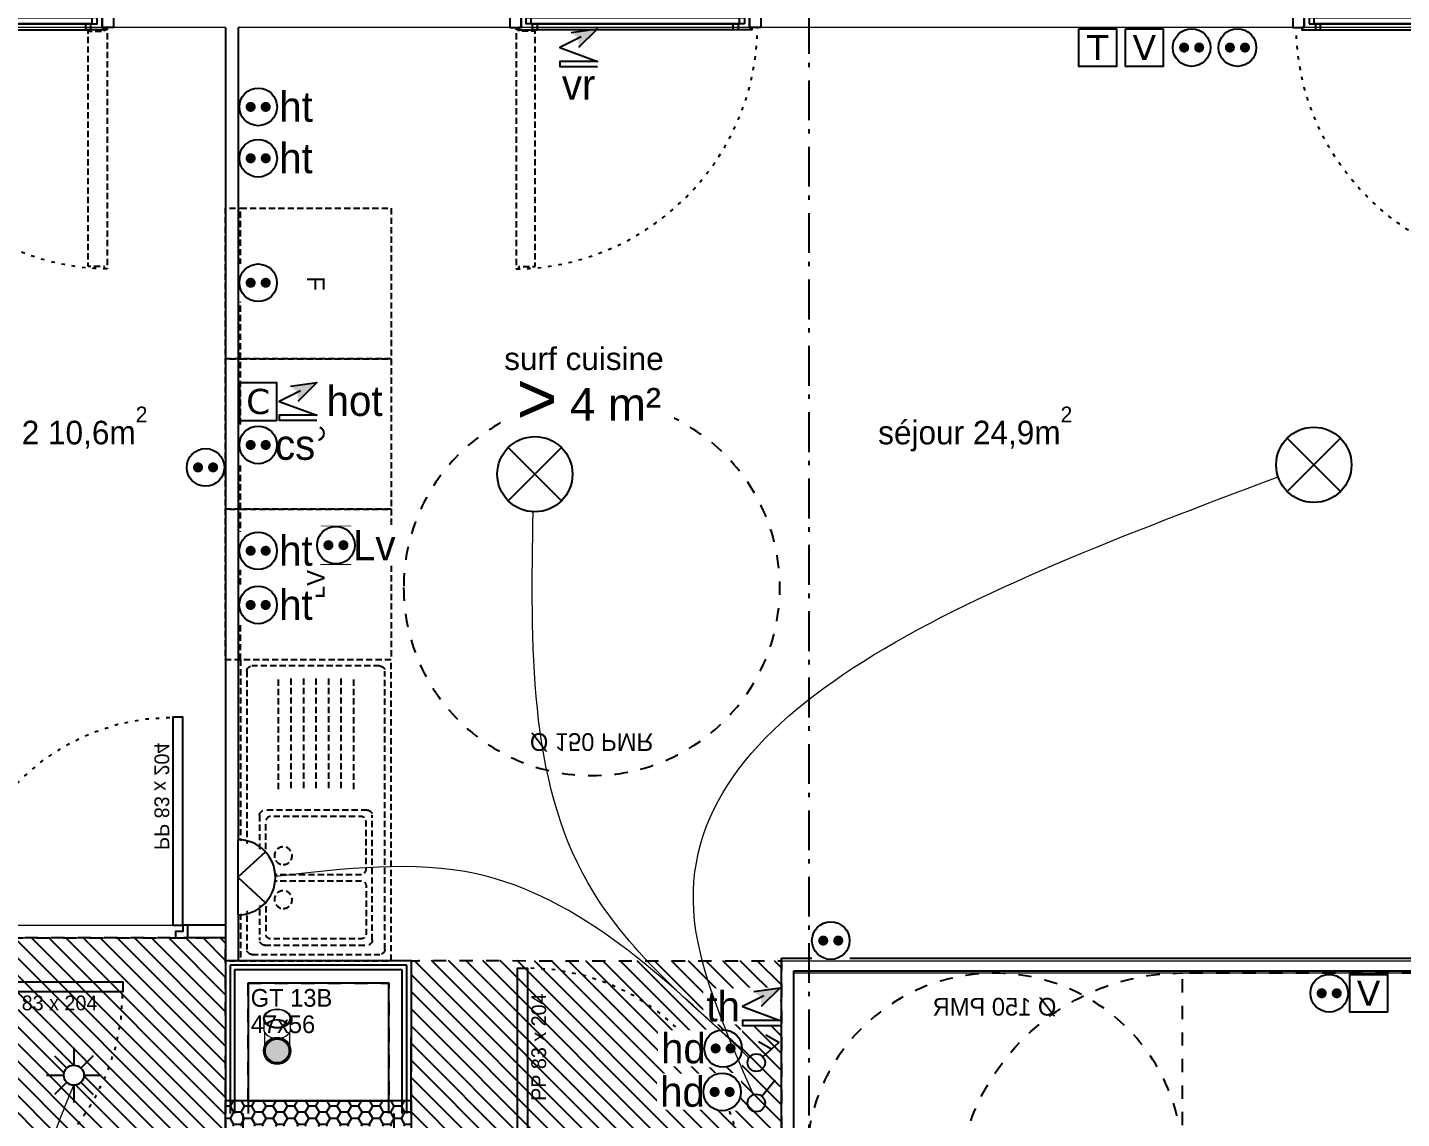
# Model space of a CAD drawing. Header units: centimetres. Extents: x -35664 to 50682, y -23001 to 23705.
# Drawn here: x 10105 to 10653, y 4448 to 4883 of the extents above; entities that cross this region are included whole.
import ezdxf

# ---------------------------------------------------------------- set-up
doc = ezdxf.new("R2010")
doc.units = ezdxf.units.CM
for name, pattern in [('ISO-03', [1.5, 0.6, -0.9]), ('Style de ligne -13', [0.147638, 0.098425, -0.049213]), ('Style de ligne -14', [0.147638, 0.098425, -0.049213]), ('Style de ligne -17', [0.347222, 0.20828, -0.138942]), ('Style de ligne -18', [0.164042, 0.054681, -0.109361]), ('Style de ligne -5', [0.20828, 0.069425, -0.138855]), ('Style de ligne -6', [1.04164, 0.625, -0.20828, 0.06943, -0.13893]), ('VW-01', [0.41656, 0.20828, -0.20828])]:
    doc.linetypes.add(name, pattern=pattern)
for name, color, linetype in [('B aménagement intérieur', 252, 'Continuous'), ('B Faux plafonds', 9, 'Continuous'), ('B Faux plafonds_Hatch', 9, 'Continuous'), ('B GÈnÈral_Hatch', 252, 'Continuous'), ('B Général', 252, 'Continuous'), ('C ANNOTATIONS-PMR', 252, 'Style de ligne -5'), ('C ANNOTATIONS-prestations', 252, 'Continuous'), ('C ANNOTATIONS-texte', 252, 'Continuous'), ('C ANNOTATIONS-textes-numérotation gaine', 252, 'ISO-03'), ('D SURFACES-shab', 252, 'Continuous'), ('F REMPLISSAGE-TE_Hatch', 252, 'Continuous'), ('F REMPLISSAGE-vert clair', 252, 'Continuous'), ('F REMPLISSAGE-vert foncé', 252, 'Continuous'), ('prlm-EAU-CHU', 42, 'Continuous'), ('prlm-EAU-EF', 161, 'Continuous'), ('prlm-EAU-EUEV', 25, 'Continuous'), ('prlm-GT', 242, 'Continuous')]:
    doc.layers.add(name, color=color, linetype=linetype)
doc.layers.add('prlm-ELEC-CFA', color=1, linetype='Continuous', lineweight=25)
doc.layers.add('prlm-ELEC-CFO', color=1, linetype='Continuous', lineweight=25)
doc.styles.add('Eurostile', font='Eurosti.TTF')
doc.styles.add('Eurostile (bold)', font='Eurostib.TTF')
doc.styles.add('Eurostile (italic)', font='Eurostib.TTF')
doc.styles.add('prlm-elec-cfa', font='comic.ttf', dxfattribs={"height": 12})
doc.styles.add('prlm-elec-cfo', font='comic.ttf', dxfattribs={"height": 12})
doc.styles.add('prlm-sejc', font='arial.ttf', dxfattribs={"height": 20})
doc.styles.get("Standard").update_dxf_attribs({"font": 'isocp.shx', "height": 15})
pattern_1 = [(-180, (107.5736, 81.019), (-4.261364, -2.4603), [2.84091, -5.68182]), (-60, (107.5736, 81.019), (4.261364, -2.4603), [2.84091, -5.68182]), (-120, (104.7327, 76.0983), (-9e-09, -4.9206), [2.84091, -5.68182])]

# ---------------------------------------------------------------- blocks, each defined once
blk = doc.blocks.new('B 90.PP 80')
at = {"layer": 'B Général', "flags": 128}
blk.add_lwpolyline([(-43, 2.5), (-43, 85.5), (-39, 85.5), (-39, 2.5)], close=True, dxfattribs=at)
at = {"layer": 'B Général', "linetype": 'Style de ligne -18', "ltscale": 25.4, "flags": 128}
blk.add_lwpolyline([(46, 2.5), (45.27, 13.33), (43.1, 23.98), (39.53, 34.26), (34.61, 44), (28.44, 53.03), (21.1, 61.19), (12.74, 68.35), (3.5, 74.38), (-6.47, 79.18), (-17, 82.67), (-27.91, 84.79), (-39, 85.5)], dxfattribs=at)
at = {"layer": 'B Général', "linetype": 'Continuous', "flags": 128}
for points in [[(-45, 2.5), (-43, 2.5), (-43, 0), (-40, 0), (-40, -2.5), (-45, -2.5)], [(48, 2.5), (46, 2.5), (46, 0), (43, 0), (43, -2.5), (48, -2.5), (48, -2.5), (48, -2.5), (48, 1.79), (48, 1.79)]]:
    blk.add_lwpolyline(points, close=True, dxfattribs=at)
at = {"layer": 'C ANNOTATIONS-prestations', "insert": (-37.5, 32.5), "char_height": 5.8825, "attachment_point": 1, "rotation": 90, "line_spacing_factor": 0.894142, "style": 'Eurostile'}
blk.add_mtext('PP 83 x 204', dxfattribs=at)
blk = doc.blocks.new('B 90.Rond 150_PMR')
at = {"layer": 'B Général', "linetype": 'VW-01', "ltscale": 25.4}
blk.add_circle((0, 0), 75, dxfattribs=at)
at = {"layer": 'B Général', "insert": (-61.5, 0), "char_height": 7.059, "attachment_point": 5, "rotation": 90, "line_spacing_factor": 0.894142, "style": 'Eurostile (italic)'}
blk.add_mtext('Ø 150 PMR', dxfattribs=at)
blk = doc.blocks.new('B 90.Evier 120.60 T3 et +')
at = {"layer": 'B Général', "linetype": 'Style de ligne -13', "ltscale": 25.4}
for p, q in [((-57.5, -55.5), (-57.5, -4.5)), ((-55.5, -2.5), (55.5, -2.5)), ((57.5, -4.5), (57.5, -55.5)), ((0, -50.5), (0, -9.53)), ((2, -7.53), (51.79, -7.53)), ((18.98, -10), (18.98, -10)), ((53.79, -9.53), (53.79, -50.5)), ((-52.12, -15), (-7.88, -15)), ((-52.5, -20), (-7.5, -20)), ((-52.5, -25), (-7.5, -25)), ((-52.5, -30), (-7.5, -30)), ((-52.5, -35), (-7.5, -35)), ((-52.5, -40), (-7.5, -40)), ((25.65, -43.33), (25.65, -43.33)), ((-52.12, -45), (-7.88, -45)), ((51.79, -52.5), (2, -52.5)), ((9.17, -50), (9.17, -50)), ((55.5, -57.5), (-55.5, -57.5))]:
    blk.add_line(p, q, dxfattribs=at)
at = {"layer": 'B Général', "linetype": 'Style de ligne -13', "ltscale": 25.4, "flags": 128}
blk.add_lwpolyline([(-60, 0), (-60, 6), (60, 6), (60, 0)], dxfattribs=at)
blk.add_lwpolyline([(-60, 0), (60, 0), (60, -60), (-60, -60)], close=True, dxfattribs=at)
for points in [[(25.65, -12), (25.65, -48, -0.414212), (23.65, -50), (4.5, -50, -0.198914), (3.09, -49.41, -0.198914), (2.5, -48), (2.5, -12, -0.414214), (4.5, -10)], [(25.65, -12, 0.414212), (23.65, -10), (4.45, -10)], [(28.15, -12), (28.15, -48, 0.414212), (30.15, -50), (49.29, -50, 0.198914), (50.71, -49.41, 0.198914), (51.29, -48), (51.29, -12, 0.414214), (49.29, -10)], [(28.15, -12, -0.414212), (30.15, -10), (49.34, -10)]]:
    blk.add_lwpolyline(points, format="xyb", dxfattribs=at)
at = {"layer": 'B Général', "linetype": 'Style de ligne -13', "ltscale": 25.4}
for centre, start, end in [((-55.5, -4.5), 90, 180), ((55.5, -4.5), 0, 90), ((2, -9.53), 90, 180), ((51.79, -9.53), 0, 90), ((2, -50.5), 180, 270), ((51.79, -50.5), 270, 0), ((-55.5, -55.5), 180, 270), ((55.5, -55.5), 270, 0)]:
    blk.add_arc(centre, 2, start, end, dxfattribs=at)
for centre in [(18.15, -17), (35.65, -17)]:
    blk.add_ellipse(centre, major_axis=(3.54, 0), ratio=1, dxfattribs=at)
blk = doc.blocks.new('B 90.Lave Vaisselle')
at = {"layer": 'B Général', "linetype": 'Style de ligne -13', "ltscale": 25.4, "flags": 128}
blk.add_lwpolyline([(-30, 30), (-30, 36), (30, 36), (30, 30)], dxfattribs=at)
blk.add_lwpolyline([(-30, 30), (30, 30), (30, -30), (-30, -30)], close=True, dxfattribs=at)
at = {"layer": 'B Général', "insert": (0, 0), "char_height": 7.059, "attachment_point": 5, "line_spacing_factor": 0.894142, "style": 'Eurostile'}
blk.add_mtext('LV', dxfattribs=at)
blk = doc.blocks.new('B 90.Cuisson')
at = {"layer": 'B Général', "linetype": 'Style de ligne -13', "ltscale": 25.4, "flags": 128}
blk.add_lwpolyline([(-30, 30), (-30, 36), (30, 36), (30, 30)], dxfattribs=at)
blk.add_lwpolyline([(-30, 30), (30, 30), (30, -30), (-30, -30)], close=True, dxfattribs=at)
at = {"layer": 'B Général', "insert": (0, 0), "char_height": 7.06, "attachment_point": 5, "line_spacing_factor": 0.894142, "style": 'Eurostile'}
blk.add_mtext('C', dxfattribs=at)
blk = doc.blocks.new('B 90.Frigo')
at = {"layer": 'B Général', "linetype": 'Style de ligne -13', "ltscale": 25.4, "flags": 128}
blk.add_lwpolyline([(-30, 30), (30, 30), (30, -30), (-30, -30)], close=True, dxfattribs=at)
blk.add_lwpolyline([(30, -30), (30, -36), (-30, -36), (-30, -30)], dxfattribs=at)
at = {"layer": 'B Général', "insert": (0, 0), "char_height": 7.06, "attachment_point": 5, "line_spacing_factor": 0.894142, "style": 'Eurostile'}
blk.add_mtext('F', dxfattribs=at)
blk = doc.blocks.new('B 90.Groupe-18-1')
at = {"layer": 'B Général', "linetype": 'VW-01', "ltscale": 25.4}
blk.add_line((70, -99.99), (-70, -65.35), dxfattribs=at)
at = {"layer": 'B Général', "linetype": 'VW-01', "ltscale": 25.4, "flags": 128}
for points in [[(-70, 50), (70, 50), (70, -140), (-70, -140)], [(-70, -99.99), (70, -99.99), (70, -140), (-70, -140)]]:
    blk.add_lwpolyline(points, close=True, dxfattribs=at)
blk = doc.blocks.new('B 90.Lit 140.190_PMR 1')
at = {"layer": 'B Général', "linetype": 'VW-01', "ltscale": 25.4, "flags": 128}
for points in [[(-70, 50), (70, 50), (70, 140), (-70, 140)], [(-70, -140), (-70, 50), (-190, 50), (-190, -140)], [(190, -140), (190, 50), (70, 50), (70, -140)]]:
    blk.add_lwpolyline(points, close=True, dxfattribs=at)
at = {"layer": 'B Général', "linetype": 'VW-01', "ltscale": 25.4}
for centre, start, end in [((-70, 50), 90, 180), ((70, 50), 0, 90)]:
    blk.add_arc(centre, 90, start, end, dxfattribs=at)
at = {"layer": 'B Général'}
blk.add_blockref('B 90.Groupe-18-1', (0, 0), dxfattribs=at)
blk = doc.blocks.new('B 90.T3 BS 107 (2D)')
at = {"layer": 'B Faux plafonds_Hatch', "linetype": 'Continuous'}
h = blk.add_hatch(dxfattribs=at)
h.set_pattern_fill('F_P__SOFFITE', color=256, style=0, pattern_type=2)
h.set_pattern_definition([(45, (0, 0.2205), (-3.52778, 3.30729), [])])
h.paths.add_polyline_path([(-102.3, 328.51), (-102.31, 254.52), (-410.28, 254.51), (-410.28, 161.48), (-267.29, 161.48), (-267.29, 34.48), (-143.3, 34.48), (-143.3, 134.5), (-69.14, 134.5), (-69.24, 43.59), (-66.26, 43.59), (-66.26, 43.57), (78.3, 43.58), (78.3, 263.5), (63.3, 263.5), (63.3, 328.51)])
at = {"layer": 'B GÈnÈral_Hatch', "linetype": 'Continuous'}
h = blk.add_hatch(dxfattribs=at)
h.set_pattern_fill('PSE', color=256, angle=-180, style=0, pattern_type=2)
h.set_pattern_definition(pattern_1)
h.paths.add_polyline_path([(-69.17, 109.5), (-69.17, 99.5), (-143.3, 99.5), (-143.3, 109.5)])
at = {"layer": 'F REMPLISSAGE-TE_Hatch', "linetype": 'Continuous'}
h = blk.add_hatch(dxfattribs=at)
h.set_pattern_fill('PSE', color=256, angle=-180, style=0, pattern_type=2)
h.set_pattern_definition(pattern_1)
h.paths.add_polyline_path([(-69.17, 99.5), (-69.17, 108.5), (-143.3, 108.5), (-143.3, 99.5)])
at = {"layer": 'B Faux plafonds', "linetype": 'VW-01', "ltscale": 25.4, "flags": 128}
blk.add_lwpolyline([(-102.3, 328.51), (-102.31, 254.52), (-410.28, 254.51), (-410.28, 161.48), (-267.29, 161.48), (-267.29, 34.48), (-143.3, 34.48), (-143.3, 134.5), (-69.14, 134.5), (-69.24, 43.59), (-66.26, 43.59), (-66.26, 43.57), (78.3, 43.58), (78.3, 263.5), (63.3, 263.5), (63.3, 328.51)], close=True, dxfattribs=at)
at = {"layer": 'B Général', "linetype": 'Continuous'}
for p, q in [((78.3, 161.51), (78.3, 42.58)), ((83.3, 161.51), (83.3, 47.58)), ((83.3, 161.51), (83.3, 47.58)), ((-143.3, 134.5), (-143.3, 104.5)), ((-136.3, 134.5), (-136.3, 104.5)), ((-76.27, 104.5), (-76.28, 134.5)), ((-69.27, 104.5), (-69.27, 129.5)), ((78.3, 129.5), (78.3, 42.58)), ((-143.3, 109.5), (-143.3, 99.5)), ((-143.3, 43.58), (-143.3, 104.5)), ((-134.3, 52.58), (-134.3, 104.5)), ((-78.26, 104.5), (-78.24, 52.59)), ((-69.26, 104.5), (-69.24, 43.59)), ((-69.17, 109.5), (-69.17, 99.5)), ((-69.17, 99.5), (-143.3, 99.5)), ((-78.24, 52.59), (-134.3, 52.58)), ((83.3, 47.58), (498.3, 47.58)), ((83.3, 47.58), (498.3, 47.58)), ((-69.24, 43.59), (-143.3, 43.58)), ((-143.3, -328.51), (-143.3, 43.58)), ((-143.3, -328.51), (-143.3, 43.58)), ((-138.3, -328.51), (-138.3, 43.58)), ((-138.3, -328.51), (-138.3, 43.58)), ((78.3, 42.58), (498.3, 42.58)), ((78.3, 42.58), (498.3, 42.58)), ((-143.3, 34.48), (-158.3, 34.48)), ((-158.3, 34.48), (-158.3, 29.48)), ((-143.3, 34.48), (-158.3, 34.48)), ((-143.3, 29.48), (-158.3, 29.48)), ((-143.3, 29.48), (-158.3, 29.48))]:
    blk.add_line(p, q, dxfattribs=at)
at = {"layer": 'B Général', "linetype": 'VW-01', "ltscale": 25.4, "flags": 128}
blk.add_lwpolyline([(-263.3, 34.48), (-263.3, 254.48), (-143.3, 254.48), (-143.3, 34.48)], close=True, dxfattribs=at)
at = {"layer": 'D SURFACES-shab', "lineweight": 18, "flags": 128}
for points in [[(-143.3, 34.48), (-143.3, 134.5), (78.3, 134.5), (78.3, 263.5), (62.69, 263.5), (62.69, 328.49), (-102.31, 328.5), (-102.31, 254.52), (-267.3, 254.48), (-267.3, 34.48)], [(83.3, 328.49), (498.3, 328.49), (498.3, 48.58), (83.3, 48.58)], [(-138.3, 43.58), (-69.24, 43.59), (-69.27, 129.5), (78.3, 129.5), (78.3, 43.58), (498.3, 43.58), (498.3, -328.51), (-138.3, -328.51)], [(-498.3, -60.35), (-267.3, -60.35), (-267.3, 29.48), (-143.3, 29.48), (-143.3, -328.51), (-498.3, -328.51)]]:
    blk.add_lwpolyline(points, close=True, dxfattribs=at)
at = {"layer": 'F REMPLISSAGE-vert clair'}
for p, q in [((-141.5, 45.38), (-141.5, 104.5)), ((-139.7, 47.18), (-139.7, 104.5)), ((-72.86, 104.5), (-72.84, 47.19)), ((-71.06, 104.5), (-71.04, 45.39)), ((-71.04, 45.39), (-141.5, 45.38)), ((-72.84, 47.19), (-139.7, 47.18))]:
    blk.add_line(p, q, dxfattribs=at)
at = {"layer": 'F REMPLISSAGE-vert clair', "linetype": 'Continuous'}
for p, q in [((-134.3, 52.58), (-134.3, 104.5)), ((-78.26, 104.5), (-78.24, 52.59)), ((-78.24, 52.59), (-134.3, 52.58))]:
    blk.add_line(p, q, dxfattribs=at)
at = {"layer": 'F REMPLISSAGE-vert foncé', "linetype": 'Continuous'}
for p, q in [((-143.3, 43.58), (-143.3, 104.5)), ((-69.26, 104.5), (-69.24, 43.59)), ((-69.24, 43.59), (-143.3, 43.58))]:
    blk.add_line(p, q, dxfattribs=at)
at = {"layer": 'F REMPLISSAGE-vert foncé'}
for p, q in [((-141.5, 45.38), (-141.5, 104.5)), ((-71.06, 104.5), (-71.04, 45.39)), ((-71.04, 45.39), (-141.5, 45.38))]:
    blk.add_line(p, q, dxfattribs=at)
at = {"layer": 'B Général'}
for name, p, rotation in [('B 90.Lit 140.190_PMR 1', (308.3, 188.49), 180), ('B 90.Evier 120.60 T3 et +', (-137.3, -16.42), 90), ('B 90.PP 80', (-203.3, 31.98), 180.0000000034304)]:
    blk.add_blockref(name, p, dxfattribs=dict(at, rotation=rotation))
at = {"layer": 'B Général', "xscale": -1}
for name, p, rotation in [('B 90.PP 80', (-269.8, 94.98), 270.0000000034306), ('B 90.PP 80', (16.11, 132), 180), ('B 90.Lave Vaisselle', (-107.3, -106.42), 90), ('B 90.Cuisson', (-107.3, -166.42), 90), ('B 90.Frigo', (-107.3, -226.42), 270)]:
    blk.add_blockref(name, p, dxfattribs=dict(at, rotation=rotation))
at = {"layer": 'C ANNOTATIONS-PMR', "ltscale": 25.4}
for p, rotation in [((163.3, 123.58), 90), ((2.7, -105.23), 270)]:
    blk.add_blockref('B 90.Rond 150_PMR', p, dxfattribs=dict(at, rotation=rotation))
blk = doc.blocks.new('B 90.PF 100.220 + VR')
at = {"layer": 'B Général', "linetype": 'Continuous'}
for p, q in [((-50, 7), (-50, 17)), ((50, 7), (50, 17))]:
    blk.add_line(p, q, dxfattribs=at)
at = {"layer": 'B Général', "linetype": 'Continuous', "lineweight": 35}
for p, q in [((-50, 7), (-50, -9)), ((50, 7), (50, -9))]:
    blk.add_line(p, q, dxfattribs=at)
at = {"layer": 'B Général'}
blk.add_line((45, 9), (-45, 9), dxfattribs=at)
at = {"layer": 'B Général', "linetype": 'Style de ligne -14', "ltscale": 25.4, "flags": 128}
blk.add_lwpolyline([(47.5, 113.27), (46.5, 113.27), (46.5, 112.27), (40, 112.27), (40, 18.5), (46.5, 18.5), (46.5, 17.5), (47.5, 17.5)], close=True, dxfattribs=at)
at = {"layer": 'B Général', "flags": 128}
for points in [[(-43, 10.5), (-43, 9), (-50, 9), (-50, 17), (-45.5, 17), (-45.5, 10.5)], [(-41, 18), (41, 18), (41, 15.5), (-41, 15.5)], [(43, 10.5), (43, 9), (50, 9), (50, 17), (45.5, 17), (45.5, 10.5)], [(-43.5, 15.5), (43.5, 15.5), (43.5, 13), (-43.5, 13)], [(-41, 13), (41, 13), (41, 10.5), (-41, 10.5)]]:
    blk.add_lwpolyline(points, close=True, dxfattribs=at)
at = {"layer": 'B Général', "linetype": 'Continuous', "flags": 128}
for points in [[(-39, 15.5), (-41.5, 15.5), (-41.5, 13), (-39, 13), (-39, 10.5), (-45.5, 10.5), (-45.5, 17), (-46.5, 17), (-46.5, 18), (-39, 18)], [(39, 15.5), (41.5, 15.5), (41.5, 13), (39, 13), (39, 10.5), (45.5, 10.5), (45.5, 17), (46.5, 17), (46.5, 18), (39, 18)]]:
    blk.add_lwpolyline(points, close=True, dxfattribs=at)
at = {"layer": 'B Général', "linetype": 'Style de ligne -17', "ltscale": 25.4, "flags": 128}
blk.add_lwpolyline([(-50, 9), (50, 9), (50, -11), (-50, -11)], close=True, dxfattribs=at)
at = {"layer": 'B Général', "flags": 128}
blk.add_lwpolyline([(-50, -9), (-50, -17), (50, -17), (50, -9)], dxfattribs=at)
at = {"layer": 'B Général'}
blk.add_circle((47, 17.5), 0.5, dxfattribs=at)
at = {"layer": 'B Général', "linetype": 'Style de ligne -18', "ltscale": 25.4}
blk.add_arc((48.78, 15.78), 97.5, 90.8973, 179.2823, dxfattribs=at)
at = {"layer": 'B Général', "insert": (-21.61, 2.65), "char_height": 7.059, "attachment_point": 1, "rotation": 360, "line_spacing_factor": 0.894142, "style": 'Eurostile'}
blk.add_mtext('PF + VR', dxfattribs=at)
at = {"layer": 'C ANNOTATIONS-prestations', "attachment_point": 1, "rotation": 360, "line_spacing_factor": 0.894142}
for s, insert, char_height, style in [('1', (-41.14, -4.77), 9.41, 'Eurostile (bold)'), ('100x220', (-21.61, -7.83), 7.059, 'Eurostile')]:
    blk.add_mtext(s, dxfattribs=dict(at, insert=insert, char_height=char_height, style=style))
blk = doc.blocks.new('B 90.Groupe-22-1')
at = {"layer": 'B Général', "linetype": 'VW-01', "ltscale": 25.4, "flags": 128}
blk.add_lwpolyline([(10192.8, 4502.3), (10248.84, 4502.3), (10248.84, 4455.38), (10192.8, 4455.38)], close=True, dxfattribs=at)
at = {"layer": 'C ANNOTATIONS-textes-numérotation gaine', "insert": (10193.8, 4500), "char_height": 7.059, "width": 56.9358, "attachment_point": 1, "line_spacing_factor": 0.894142, "style": 'Eurostile'}
blk.add_mtext('GT 13B\\P47x56', dxfattribs=at)
blk = doc.blocks.new('xi.hot')
at = {"layer": 'prlm-ELEC-CFO', "lineweight": 5}
blk.add_hatch(color=0, dxfattribs=at).paths.add_polyline_path([(-3, 6), (-0.1, 3.7), (0, 0), (7.5, 7.5)])
at = {"layer": 'prlm-ELEC-CFO', "color": 0}
for points in [[(-3, 6), (7.5, 7.5), (0, 0)], [(0.95, 4.23), (-7.5, 0), (7.5, -5.5), (-7.5, -5.5), (-7.5, -7.5), (7.5, -7.5)]]:
    blk.add_lwpolyline(points, dxfattribs=at)
blk = doc.blocks.new('xi.TH')
at = {"color": 0, "lineweight": 5}
blk.add_wipeout([(-7.5, -7.5), (7.5, -7.5), (7.5, 7.5), (-7.5, 7.5)], dxfattribs=at).dxf.layer = 'prlm-ELEC-CFA'
at = {"layer": 'prlm-ELEC-CFA', "lineweight": 5}
blk.add_hatch(color=0, dxfattribs=at).paths.add_polyline_path([(-3, 6), (-0.1, 3.7), (0, 0), (7.5, 7.5)])
at = {"layer": 'prlm-ELEC-CFA', "color": 0}
for points in [[(-3, 6), (7.5, 7.5), (0, 0)], [(0.95, 4.23), (-7.5, 0), (7.5, -5.5), (-7.5, -5.5), (-7.5, -7.5), (7.5, -7.5)]]:
    blk.add_lwpolyline(points, dxfattribs=at)
blk = doc.blocks.new('xi.VR')
at = {"layer": 'prlm-ELEC-CFO', "lineweight": 5}
blk.add_hatch(color=0, dxfattribs=at).paths.add_polyline_path([(-3, 6), (-0.1, 3.7), (0, 0), (7.5, 7.5)])
at = {"layer": 'prlm-ELEC-CFO', "color": 0}
for points in [[(-3, 6), (7.5, 7.5), (0, 0)], [(0.95, 4.23), (-7.5, 0), (7.5, -5.5), (-7.5, -5.5), (-7.5, -7.5), (7.5, -7.5)]]:
    blk.add_lwpolyline(points, dxfattribs=at)
blk = doc.blocks.new('xi.PCS')
at = {"color": 0, "lineweight": 5}
blk.add_wipeout([(-7.5, -7.5), (7.5, -7.5), (7.5, 7.5), (-7.5, 7.5)], dxfattribs=at).dxf.layer = 'prlm-ELEC-CFO'
at = {"layer": 'prlm-ELEC-CFO', "color": 0, "linetype": 'ByBlock', "lineweight": 5, "const_width": 2}
for points in [[(-4, 0, 1), (-2, 0, 1)], [(2, 0, 1), (4, 0, 1)]]:
    blk.add_lwpolyline(points, format="xyb", close=True, dxfattribs=at)
at = {"layer": 'prlm-ELEC-CFO', "color": 0, "linetype": 'ByBlock', "lineweight": -2}
blk.add_circle((0, 0), 7.5, dxfattribs=at)
blk = doc.blocks.new('xi.SF32')
at = {"layer": 'prlm-ELEC-CFO', "color": 0, "flags": 128}
blk.add_lwpolyline([(-7.5, -7.5), (7.5, -7.5), (7.5, 7.5), (-7.5, 7.5)], close=True, dxfattribs=at)
at = {"layer": 'prlm-ELEC-CFO', "color": 0, "linetype": 'ByBlock', "insert": (0, 0), "char_height": 10, "width": 11.36, "attachment_point": 5}
blk.add_mtext('{\\fVerdana|b0|i0|c0|p34;C}', dxfattribs=at)
blk = doc.blocks.new('xi.LVrob')
at = {"layer": 'prlm-EAU-EF', "color": 0}
blk.add_lwpolyline([(-6, 7.5), (6, 7.5), (-6, -7.5), (6, -7.5)], close=True, dxfattribs=at)
blk = doc.blocks.new('xi.LV')
at = {"color": 0, "lineweight": 5}
blk.add_wipeout([(-7.5, -7.5), (7.5, -7.5), (7.5, 7.5), (-7.5, 7.5)], dxfattribs=at).dxf.layer = 'prlm-ELEC-CFO'
at = {"layer": 'prlm-ELEC-CFO', "color": 0, "linetype": 'ByBlock', "lineweight": 5, "const_width": 2}
for points in [[(-4, 0, 1), (-2, 0, 1)], [(2, 0, 1), (4, 0, 1)]]:
    blk.add_lwpolyline(points, format="xyb", close=True, dxfattribs=at)
at = {"layer": 'prlm-ELEC-CFO', "color": 0, "linetype": 'ByBlock', "lineweight": -2}
blk.add_circle((0, 0), 7.5, dxfattribs=at)
blk = doc.blocks.new('xi.TEL')
at = {"layer": 'prlm-ELEC-CFA', "color": 0, "linetype": 'ByBlock', "lineweight": -2, "flags": 128}
blk.add_lwpolyline([(-7.5, 7.5), (7.5, 7.5), (7.5, -7.5), (-7.5, -7.5)], close=True, dxfattribs=at)
at = {"layer": 'prlm-ELEC-CFA', "color": 0, "linetype": 'ByBlock', "insert": (0, 0), "char_height": 10, "width": 11.36, "attachment_point": 5}
blk.add_mtext('{\\fVerdana|b0|i0|c0|p34;T}', dxfattribs=at)
blk = doc.blocks.new('xi.TV')
at = {"layer": 'prlm-ELEC-CFA', "color": 0, "linetype": 'ByBlock', "lineweight": -2, "flags": 128}
blk.add_lwpolyline([(-7.5, 7.5), (7.5, 7.5), (7.5, -7.5), (-7.5, -7.5)], close=True, dxfattribs=at)
at = {"layer": 'prlm-ELEC-CFA', "color": 0, "linetype": 'ByBlock', "insert": (0, 0), "char_height": 10, "width": 11.36, "attachment_point": 5}
blk.add_mtext('{\\fVerdana|b0|i0|c0|p34;V}', dxfattribs=at)
blk = doc.blocks.new('xi.PC')
at = {"color": 0, "lineweight": 5}
blk.add_wipeout([(-7.5, -7.5), (7.5, -7.5), (7.5, 7.5), (-7.5, 7.5)], dxfattribs=at).dxf.layer = 'prlm-ELEC-CFO'
at = {"layer": 'prlm-ELEC-CFO', "color": 0, "linetype": 'ByBlock', "lineweight": 5, "const_width": 2}
for points in [[(-4, 0, 1), (-2, 0, 1)], [(2, 0, 1), (4, 0, 1)]]:
    blk.add_lwpolyline(points, format="xyb", close=True, dxfattribs=at)
at = {"layer": 'prlm-ELEC-CFO', "color": 0, "linetype": 'ByBlock', "lineweight": -2}
blk.add_circle((0, 0), 7.5, dxfattribs=at)
blk = doc.blocks.new('xi.PCHT')
at = {"color": 0, "lineweight": 5}
blk.add_wipeout([(-7.5, -7.5), (7.5, -7.5), (7.5, 7.5), (-7.5, 7.5)], dxfattribs=at).dxf.layer = 'prlm-ELEC-CFO'
at = {"layer": 'prlm-ELEC-CFO', "color": 0, "linetype": 'ByBlock', "lineweight": 5, "const_width": 2}
for points in [[(-4, 0, 1), (-2, 0, 1)], [(2, 0, 1), (4, 0, 1)]]:
    blk.add_lwpolyline(points, format="xyb", close=True, dxfattribs=at)
at = {"layer": 'prlm-ELEC-CFO', "color": 0, "linetype": 'ByBlock', "lineweight": -2}
blk.add_circle((0, 0), 7.5, dxfattribs=at)
blk = doc.blocks.new('xi.PCHD')
at = {"color": 0, "lineweight": 5}
blk.add_wipeout([(-7.5, -7.5), (7.5, -7.5), (7.5, 7.5), (-7.5, 7.5)], dxfattribs=at).dxf.layer = 'prlm-ELEC-CFO'
at = {"layer": 'prlm-ELEC-CFO', "color": 0, "linetype": 'ByBlock', "lineweight": 5, "const_width": 2}
for points in [[(-4, 0, 1), (-2, 0, 1)], [(2, 0, 1), (4, 0, 1)]]:
    blk.add_lwpolyline(points, format="xyb", close=True, dxfattribs=at)
at = {"layer": 'prlm-ELEC-CFO', "color": 0, "linetype": 'ByBlock', "lineweight": -2}
blk.add_circle((0, 0), 7.5, dxfattribs=at)
blk = doc.blocks.new('xi.DA')
at = {"layer": 'prlm-ELEC-CFO', "color": 0}
for points in [[(0.61, -1.67), (7.04, 4.05), (1.81, 7.01)], [(4.05, 1.39), (-1.17, 4.34)]]:
    blk.add_lwpolyline(points, dxfattribs=at)
blk.add_circle((-2, -4), 3.5, dxfattribs=at)
blk = doc.blocks.new('xi.SA')
at = {"layer": 'prlm-ELEC-CFO', "color": 0}
blk.add_lwpolyline([(0.2, -1.28), (5.5, 5.28)], dxfattribs=at)
blk.add_circle((-2, -4), 3.5, dxfattribs=at)
blk = doc.blocks.new('xi.PTCE')
at = {"layer": 'prlm-ELEC-CFO', "color": 0}
for points in [[(-10.61, 10.61), (10.61, -10.61)], [(10.61, 10.61), (-10.61, -10.61)]]:
    blk.add_lwpolyline(points, dxfattribs=at)
at = {"layer": 'prlm-ELEC-CFO', "color": 0, "linetype": 'ByBlock'}
blk.add_circle((0, 0), 15, dxfattribs=at)
blk = doc.blocks.new('xi.ECAP')
at = {"color": 0}
blk.add_wipeout([(-15, 0), (-10.13, 11.06), (0, 15), (10.13, 11.06), (15, 0)], dxfattribs=at).dxf.layer = 'prlm-ELEC-CFO'
at = {"layer": 'prlm-ELEC-CFO', "color": 0, "linetype": 'ByBlock', "lineweight": -2, "flags": 128}
blk.add_lwpolyline([(15, 0, 1), (-15, 0)], format="xyb", close=True, dxfattribs=at)
at = {"layer": 'prlm-ELEC-CFO', "color": 0}
blk.add_lwpolyline([(-10.13, 11.06), (0, 0), (10.13, 11.06)], dxfattribs=at)
blk = doc.blocks.new('xi.4m²')
at = {"color": 0}
blk.add_wipeout([(-34.54, 20.54), (34.54, 20.54), (34.54, -20.54), (-34.54, -20.54)], dxfattribs=at).dxf.layer = 'prlm-ELEC-CFO'
at = {"layer": 'prlm-ELEC-CFO', "color": 0, "attachment_point": 6, "line_spacing_factor": 0.8, "style": 'prlm-sejc'}
for s, insert, char_height in [('surf cuisine', (30.36, 8.9), 9), ('4 m²', (29.31, -9.19), 13)]:
    blk.add_mtext(s, dxfattribs=dict(at, insert=insert, char_height=char_height))
at = {"layer": 'prlm-ELEC-CFO', "color": 0, "style": 'prlm-sejc', "flags": 8}
blk.add_attdef('?', (-28.3, -16.79), '', height=20, dxfattribs=at)
blk = doc.blocks.new('xi.SPOT')
at = {"color": 0, "lineweight": 5}
blk.add_wipeout([(-4, 0), (-2.83, -2.83), (0, -4), (2.83, -2.83), (4, 0), (2.83, 2.83), (0, 4), (-2.83, 2.83)], dxfattribs=at).dxf.layer = 'prlm-ELEC-CFO'
at = {"layer": 'prlm-ELEC-CFO', "color": 0, "linetype": 'ByBlock', "lineweight": -2, "flags": 128}
for points in [[(-7.69, 7.69), (-2.83, 2.83)], [(0, 10.88), (0, 4)], [(7.69, 7.69), (2.83, 2.83)], [(-10.88, 0), (-4, 0)], [(4, 0), (10.88, 0)], [(-2.83, -2.83), (-7.69, -7.69)], [(0, -4), (0, -10.88)], [(2.83, -2.83), (7.69, -7.69)]]:
    blk.add_lwpolyline(points, dxfattribs=at)
at = {"layer": 'prlm-ELEC-CFO', "color": 0, "linetype": 'ByBlock', "lineweight": -2}
blk.add_circle((0, 0), 4, dxfattribs=at)
blk = doc.blocks.new('xi.cee1')
at = {"layer": 'prlm-EAU-CHU', "color": 0, "lineweight": 13}
for p, q in [((7.43, 5), (2.17, 5)), ((12.09, 5.34), (8.77, 5.34)), ((2.17, -5), (7.43, -5)), ((8.77, -5.34), (12.09, -5.34))]:
    blk.add_line(p, q, dxfattribs=at)
for radius in [5.45, 4.69]:
    blk.add_circle((0, 0), radius, dxfattribs=at)
for centre, radius, start, end in [((10.09, 0.78), 4.99, 122.4397, 169.5051), ((8.79, 2.49), 2.86, 90.508, 118.9381), ((6.35, 0), 5.87, 317.8112, 42.1667), ((6.14, 0), 6.3, 318.9248, 41.0752), ((10.09, -0.78), 4.99, 190.4949, 237.5603), ((8.79, -2.49), 2.86, 241.0619, 269.492)]:
    blk.add_arc(centre, radius, start, end, dxfattribs=at)
for centre, major_axis, ratio in [((12.84, 0), (0, -5.44), 0.708306), ((12.94, 0), (0, -5.05), 0.707331)]:
    blk.add_ellipse(centre, major_axis=major_axis, ratio=ratio, dxfattribs=at)
blk = doc.blocks.new('xi.eu')
at = {"layer": 'prlm-EAU-EUEV', "linetype": 'ByBlock', "lineweight": -2}
h = blk.add_hatch(color=0, dxfattribs=at)
edge = h.paths.add_edge_path()
edge.add_arc((0, 0), 5, 0, 360)
at = {"layer": 'prlm-EAU-EUEV', "color": 0, "linetype": 'ByBlock', "lineweight": 5}
blk.add_circle((0, 0), 5, dxfattribs=at)

msp = doc.modelspace()

# ---------------------------------------------------------------- linework, layer by layer
at = {"layer": 'B Général', "linetype": 'Style de ligne -6', "ltscale": 25.4}
msp.add_line((10416.484, 3285.389), (10416.484, 5820.389), dxfattribs=at)
msp.add_line((10416.484, 3285.389), (10416.484, 5820.389), dxfattribs=at)
at = {"layer": 'prlm-ELEC-CFO', "lineweight": 13}
msp.add_spline([(10122.222, 4368.301), (10110.905, 4421.138), (10123.286, 4461.647)], degree=3, dxfattribs=at)
at = {"layer": 'prlm-GT'}
msp.add_lwpolyline([(10192.796, 4455.38), (10248.837, 4455.38), (10248.837, 4502.29), (10192.796, 4502.29)], close=True, dxfattribs=at)

# ---------------------------------------------------------------- block references
at = {"layer": 'B aménagement intérieur', "xscale": -1, "rotation": 180}
msp.add_blockref('B 90.T3 BS 107 (2D)', (10327.092, 4554.878), dxfattribs=at)
at = {"layer": 'B Général', "xscale": -1, "rotation": 180}
for p in [(10089.037, 4900.389), (10659.388, 4900.389)]:
    msp.add_blockref('B 90.PF 100.220 + VR', p, dxfattribs=at)
at = {"layer": 'B Général', "rotation": 180}
msp.add_blockref('B 90.PF 100.220 + VR', (10347.178, 4900.389), dxfattribs=at)
at = {"layer": 'C ANNOTATIONS-textes-numérotation gaine'}
msp.add_blockref('B 90.Groupe-22-1', (0, 0), dxfattribs=at)
at = {"layer": 'prlm-EAU-CHU', "rotation": 89.99064891305972}
msp.add_blockref('xi.cee1', (10204.349, 4475.343), dxfattribs=at)
at = {"layer": 'prlm-EAU-EF'}
msp.add_blockref('xi.LVrob', (10227.789, 4676.975), dxfattribs=at)
at = {"layer": 'prlm-EAU-EUEV', "rotation": 0.8037239735990411}
msp.add_blockref('xi.eu', (10204.349, 4475.343), dxfattribs=at)
at = {"layer": 'prlm-ELEC-CFA'}
for name, p in [('xi.TEL', (10531.515, 4875.388)), ('xi.TV', (10550.145, 4875.388)), ('xi.TV', (10639.559, 4498.301))]:
    msp.add_blockref(name, p, dxfattribs=at)
at = {"layer": 'prlm-ELEC-CFO'}
for name, p in [('xi.hot', (10212.643, 4734.311)), ('xi.PTCE', (10617.727, 4709.007)), ('xi.PTCE', (10307.117, 4705.264))]:
    msp.add_blockref(name, p, dxfattribs=at)

# ---------------------------------------------------------------- texts
at = {"layer": 'C ANNOTATIONS-texte', "char_height": 9.412, "attachment_point": 1, "line_spacing_factor": 0.894142, "style": 'Eurostile'}
for s, insert, width in [('chambre 2 10,6m{\\H0.6667x;\\S2^ ;}', (10050, 4732.234), 133.79623), ('séjour 24,9m{\\H0.6667x;\\S2^ ;}', (10444, 4732.234), 116)]:
    msp.add_mtext(s, dxfattribs=dict(at, insert=insert, width=width))

# ---------------------------------------------------------------- next in the draw order: block references
at = {"layer": 'prlm-ELEC-CFO'}
for name, p in [('xi.PC', (10569.011, 4875.388)), ('xi.PC', (10587.261, 4875.389)), ('xi.PC', (10196.78, 4781.593)), ('xi.PC', (10175.796, 4707.983)), ('xi.PC', (10425.109, 4519.301)), ('xi.PC', (10623.856, 4498.301)), ('xi.SPOT', (10123.286, 4465.647))]:
    msp.add_blockref(name, p, dxfattribs=at)
msp.add_blockref('xi.4m²', (10328.116, 4742.349), dxfattribs=at).add_auto_attribs({'?': '>'})

# ---------------------------------------------------------------- next in the draw order: texts
at = {"layer": 'prlm-EAU-EF', "lineweight": 20, "insert": (10243.072, 4676.972), "char_height": 12, "attachment_point": 5, "line_spacing_factor": 0.8, "style": 'prlm-elec-cfo', "bg_fill": 3, "box_fill_scale": 1.1, "bg_fill_color": 256, "bg_fill_transparency": 0}
msp.add_mtext('Lv', dxfattribs=at)
at = {"layer": 'prlm-ELEC-CFA', "lineweight": 20, "insert": (10382.187, 4493.005), "char_height": 12, "attachment_point": 5, "line_spacing_factor": 0.8, "style": 'prlm-elec-cfa', "bg_fill": 3, "box_fill_scale": 1.1, "bg_fill_color": 256, "bg_fill_transparency": 0}
msp.add_mtext('th', dxfattribs=at)
at = {"layer": 'prlm-ELEC-CFO', "lineweight": 20, "char_height": 12, "line_spacing_factor": 0.8, "style": 'prlm-elec-cfo', "bg_fill": 3, "bg_fill_color": 256, "bg_fill_transparency": 0}
for s, insert, attachment_point, box_fill_scale in [('vr', (10324.571, 4860.671), 5, 1.1), ('ht', (10211.867, 4851.727), 5, 1.1), ('ht', (10211.864, 4831.227), 5, 1.1), ('hot', (10235.217, 4740.508), 2, 0.95), ('cs', (10211.514, 4716.927), 5, 1.1), ('ht', (10211.835, 4653.132), 5, 1.1)]:
    msp.add_mtext(s, dxfattribs=dict(at, insert=insert, attachment_point=attachment_point, box_fill_scale=box_fill_scale))

# ---------------------------------------------------------------- next in the draw order: block references
at = {"layer": 'prlm-ELEC-CFA'}
msp.add_blockref('xi.TH', (10397.396, 4493.004), dxfattribs=at)
at = {"layer": 'prlm-ELEC-CFO'}
for name, p in [('xi.VR', (10324.571, 4875.388)), ('xi.PCHT', (10196.791, 4851.73)), ('xi.PCHT', (10196.788, 4831.229)), ('xi.PCS', (10196.769, 4716.929)), ('xi.PCHT', (10196.759, 4653.134))]:
    msp.add_blockref(name, p, dxfattribs=at)

# ---------------------------------------------------------------- next in the draw order: texts
at = {"layer": 'prlm-ELEC-CFO', "lineweight": 20, "char_height": 12, "attachment_point": 5, "line_spacing_factor": 0.8, "style": 'prlm-elec-cfo', "bg_fill": 3, "box_fill_scale": 1.1, "bg_fill_color": 256, "bg_fill_transparency": 0}
for s, insert in [('Lv', (10243.072, 4676.972)), ('hd', (10366.349, 4476.287))]:
    msp.add_mtext(s, dxfattribs=dict(at, insert=insert))

# ---------------------------------------------------------------- next in the draw order: block references
at = {"layer": 'prlm-ELEC-CFO'}
for name, p in [('xi.SF32', (10196.772, 4734.193)), ('xi.LV', (10227.789, 4676.975)), ('xi.PCHD', (10382.181, 4476.287))]:
    msp.add_blockref(name, p, dxfattribs=at)

# ---------------------------------------------------------------- next in the draw order: linework, layer by layer
at = {"layer": 'prlm-ELEC-CFO', "lineweight": 13}
for points in [[(10393.004, 4473.191), (10328.197, 4542.433), (10306.433, 4690.28)], [(10392.494, 4472.593), (10283.894, 4545.869), (10203.641, 4544.84)]]:
    msp.add_spline(points, degree=3, dxfattribs=at)

# ---------------------------------------------------------------- next in the draw order: texts
at = {"layer": 'prlm-ELEC-CFO', "lineweight": 20, "char_height": 12, "attachment_point": 5, "line_spacing_factor": 0.8, "style": 'prlm-elec-cfo', "bg_fill": 3, "box_fill_scale": 1.1, "bg_fill_color": 256, "bg_fill_transparency": 0}
for s, insert in [('ht', (10211.838, 4674.721)), ('hd', (10365.972, 4458.961))]:
    msp.add_mtext(s, dxfattribs=dict(at, insert=insert))

# ---------------------------------------------------------------- next in the draw order: block references
at = {"layer": 'prlm-ELEC-CFO'}
for name, p in [('xi.PCHT', (10196.762, 4674.723)), ('xi.PCHD', (10381.804, 4458.961))]:
    msp.add_blockref(name, p, dxfattribs=at)
at = {"layer": 'prlm-ELEC-CFO', "rotation": 270}
msp.add_blockref('xi.ECAP', (10188.644, 4544.549), dxfattribs=at)

# ---------------------------------------------------------------- next in the draw order: linework, layer by layer
at = {"layer": 'prlm-ELEC-CFO', "lineweight": 13}
msp.add_spline([(10394.275, 4457.889), (10370.825, 4527.313), (10603.503, 4704.245)], degree=3, dxfattribs=at)

# ---------------------------------------------------------------- next in the draw order: block references
at = {"layer": 'prlm-ELEC-CFO'}
for name, p in [('xi.DA', (10397.395, 4474.636)), ('xi.SA', (10397.395, 4458.573))]:
    msp.add_blockref(name, p, dxfattribs=at)

doc.saveas('drawing.dxf')
